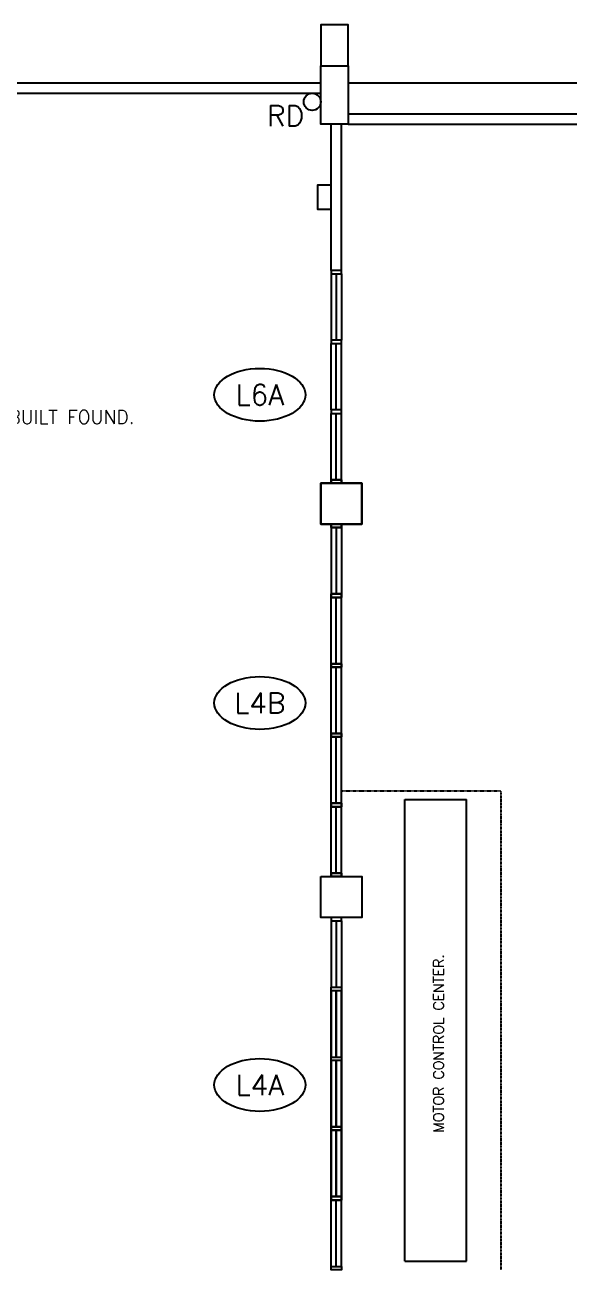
# Model space of a CAD drawing. Header units: inches. Extents: x 68509 to 118759, y -70653 to -42503.
# Drawn here: x 82385 to 90337, y -60665 to -42503 of the extents above; entities that cross this region are included whole.
import ezdxf
from ezdxf.enums import TextEntityAlignment as Align

# ---------------------------------------------------------------- set-up
doc = ezdxf.new("R2010")
doc.units = ezdxf.units.IN
doc.header["$MEASUREMENT"] = 0
doc.linetypes.add('HIDDEN', pattern=[0.375, 0.25, -0.125])
doc.layers.add('FENCE', color=1, linetype='Continuous')
doc.layers.add('M-X-BKGD', color=8, linetype='Continuous')
doc.styles.add('SIMPLEX', font='simplex.shx')
doc.styles.add('SIMS', font='simplex.shx')

msp = doc.modelspace()

# ---------------------------------------------------------------- linework, layer by layer
at = {"layer": 'M-X-BKGD', "ltscale": 0.2}
for p, q in [((86709, -43103), (87109, -43103)), ((86709, -43953), (86709, -43103)), ((87109, -43103), (87109, -43953)), ((87109, -43353), (98409, -43353)), ((87109, -43803), (97409, -43803)), ((87109, -43953), (86709, -43953)), ((86859, -46093), (86859, -43953)), ((87009, -46093), (87009, -43953)), ((87109, -43953), (97409, -43953)), ((86859, -44848), (86659, -44848)), ((86659, -44848), (86659, -45198)), ((86659, -45198), (86859, -45198)), ((87009, -46093), (86859, -46093)), ((86859, -46093), (86859, -46143)), ((87009, -46143), (87009, -46093)), ((86859, -46143), (87009, -46143)), ((86859, -46143), (86859, -47113)), ((86934, -46143), (86934, -47113)), ((87009, -46143), (87009, -47113)), ((87009, -47113), (86859, -47113)), ((86859, -47113), (86859, -47163)), ((86859, -47163), (87009, -47163)), ((86859, -48133), (86859, -47163)), ((86934, -48133), (86934, -47163)), ((87009, -47163), (87009, -47113)), ((87009, -48133), (87009, -47163)), ((87009, -48133), (86859, -48133)), ((86859, -48133), (86859, -48183)), ((86859, -48183), (87009, -48183)), ((86859, -49153), (86859, -48183)), ((86934, -49153), (86934, -48183)), ((87009, -48183), (87009, -48133)), ((87009, -49153), (87009, -48183)), ((87309, -49203), (86709, -49203)), ((86709, -49203), (86709, -49803)), ((87009, -49153), (86859, -49153)), ((86859, -49153), (86859, -49203)), ((86859, -49203), (87009, -49203)), ((87009, -49203), (87009, -49153)), ((87309, -49803), (87309, -49203)), ((86709, -49803), (87309, -49803)), ((87009, -49803), (86859, -49803)), ((86859, -49803), (86859, -49853)), ((86859, -49853), (87009, -49853)), ((86859, -49853), (86859, -50823)), ((86934, -49853), (86934, -50823)), ((87009, -49853), (87009, -49803)), ((87009, -49853), (87009, -50823)), ((87009, -50823), (86859, -50823)), ((86859, -50823), (86859, -50873)), ((87009, -50873), (87009, -50823)), ((86859, -50873), (87009, -50873)), ((86859, -51843), (86859, -50873)), ((86934, -51843), (86934, -50873)), ((87009, -51843), (87009, -50873)), ((87009, -51843), (86859, -51843)), ((86859, -51843), (86859, -51893)), ((86859, -51893), (87009, -51893)), ((86859, -52863), (86859, -51893)), ((86934, -52863), (86934, -51893)), ((87009, -51893), (87009, -51843)), ((87009, -52863), (87009, -51893)), ((87009, -52863), (86859, -52863)), ((86859, -52863), (86859, -52913)), ((86859, -52913), (87009, -52913)), ((86859, -53883), (86859, -52913)), ((86934, -53883), (86934, -52913)), ((87009, -52913), (87009, -52863)), ((87009, -53883), (87009, -52913)), ((87009, -53883), (86859, -53883)), ((86859, -53883), (86859, -53933)), ((86859, -53933), (87009, -53933)), ((86859, -54903), (86859, -53933)), ((86934, -54903), (86934, -53933)), ((87009, -53933), (87009, -53883)), ((87009, -54903), (87009, -53933)), ((86709, -54953), (87309, -54953)), ((86709, -55553), (86709, -54953)), ((86859, -54903), (87009, -54903)), ((86859, -54953), (86859, -54903)), ((87009, -54953), (86859, -54953)), ((87009, -54903), (87009, -54953)), ((87309, -54953), (87309, -55553)), ((87309, -55553), (86709, -55553)), ((87009, -55553), (86859, -55553)), ((86859, -55553), (86859, -55603)), ((87009, -55603), (87009, -55553)), ((86859, -55603), (87009, -55603)), ((86859, -55603), (86859, -56573)), ((86934, -55603), (86934, -56573)), ((87009, -55603), (87009, -56573)), ((86859, -56573), (87009, -56573)), ((86859, -56623), (86859, -56573)), ((87009, -56623), (86859, -56623)), ((86859, -56623), (86859, -57593)), ((86934, -56623), (86934, -57593)), ((87009, -56573), (87009, -56623)), ((87009, -56623), (87009, -57593)), ((86859, -57593), (87009, -57593)), ((86859, -57643), (86859, -57593)), ((87009, -57643), (86859, -57643)), ((86859, -57643), (86859, -58613)), ((86934, -57643), (86934, -58613)), ((87009, -57593), (87009, -57643)), ((87009, -57643), (87009, -58613)), ((86859, -58613), (87009, -58613)), ((86859, -58663), (86859, -58613)), ((87009, -58613), (87009, -58663)), ((87009, -58663), (86859, -58663)), ((86859, -58663), (86859, -59633)), ((86934, -58663), (86934, -59633)), ((87009, -58663), (87009, -59633)), ((86859, -59633), (87009, -59633)), ((86859, -59683), (86859, -59633)), ((87009, -59683), (86859, -59683)), ((86859, -60653), (86859, -59683)), ((86934, -60653), (86934, -59683)), ((87009, -59633), (87009, -59683)), ((87009, -60653), (87009, -59683)), ((86859, -60653), (87009, -60653)), ((86859, -60703), (86859, -60653)), ((87009, -60653), (87009, -60703))]:
    msp.add_line(p, q, dxfattribs=at)
at = {"layer": 'M-X-BKGD'}
for p, q in [((87109, -43353), (98409, -43353)), ((87109, -43803), (98409, -43803)), ((86859, -46093), (86859, -43953)), ((87009, -46093), (87009, -43953)), ((87109, -43953), (98409, -43953)), ((86859, -46143), (86859, -47113)), ((86934, -46143), (86934, -47113)), ((87009, -46143), (87009, -47113)), ((86859, -48133), (86859, -47163)), ((86934, -48133), (86934, -47163)), ((87009, -48133), (87009, -47163)), ((86859, -49153), (86859, -48183)), ((86934, -49153), (86934, -48183)), ((87009, -49153), (87009, -48183)), ((86859, -49853), (86859, -50823)), ((86934, -49853), (86934, -50823)), ((87009, -49853), (87009, -50823)), ((87009, -49853), (87009, -50823)), ((86859, -51843), (86859, -50873)), ((86934, -51843), (86934, -50873)), ((87009, -51843), (87009, -50873)), ((86859, -52863), (86859, -51893)), ((86934, -52863), (86934, -51893)), ((87009, -52863), (87009, -51893)), ((86859, -53883), (86859, -52913)), ((86934, -53883), (86934, -52913)), ((87009, -53883), (87009, -52913)), ((86859, -54903), (86859, -53933)), ((86934, -54903), (86934, -53933)), ((87009, -54903), (87009, -53933)), ((87935, -60578), (87935, -53828)), ((87935, -53828), (88835, -53828)), ((88835, -60578), (88835, -53828)), ((86859, -55603), (86859, -56573)), ((86934, -55603), (86934, -56573)), ((87009, -55603), (87009, -56573)), ((86859, -57593), (86859, -56623)), ((86859, -56623), (86859, -57593)), ((86934, -57593), (86934, -56623)), ((86934, -56623), (86934, -57593)), ((87009, -57593), (87009, -56623)), ((87009, -56623), (87009, -57593)), ((86859, -58613), (86859, -57643)), ((86859, -57643), (86859, -58613)), ((86934, -58613), (86934, -57643)), ((86934, -57643), (86934, -58613)), ((87009, -58613), (87009, -57643)), ((87009, -57643), (87009, -58613)), ((86859, -59633), (86859, -58663)), ((86859, -58663), (86859, -59633)), ((86934, -59633), (86934, -58663)), ((86934, -58663), (86934, -59633)), ((87009, -59633), (87009, -58663)), ((87009, -58663), (87009, -59633)), ((86859, -60653), (86859, -59683)), ((86859, -60653), (86859, -59683)), ((86934, -60653), (86934, -59683)), ((86934, -60653), (86934, -59683)), ((87009, -60653), (87009, -59683)), ((87009, -60653), (87009, -59683)), ((87935, -60578), (88835, -60578))]:
    msp.add_line(p, q, dxfattribs=at)
at = {"layer": 'M-X-BKGD', "linetype": 'HIDDEN', "ltscale": 0.4}
for p, q in [((87009, -53703), (89339, -53703)), ((89339, -53703), (89339, -60703))]:
    msp.add_line(p, q, dxfattribs=at)
at = {"layer": 'M-X-BKGD'}
for points in [[(87109, -43103), (87109, -42503), (86709, -42503), (86709, -43103)], [(81459, -43353), (86709, -43353)], [(86709, -67403), (86709, -69603), (81459, -69603), (81459, -67003), (69509, -67003), (69509, -43503), (86709, -43503)], [(86859, -44848), (86659, -44848), (86659, -45198), (86859, -45198)]]:
    msp.add_lwpolyline(points, dxfattribs=at)
for points in [[(86709, -43103), (87109, -43103), (87109, -43953), (86709, -43953)], [(86859, -46143), (87009, -46143), (87009, -46093), (86859, -46093)], [(86859, -47163), (87009, -47163), (87009, -47113), (86859, -47113)], [(86859, -48183), (87009, -48183), (87009, -48133), (86859, -48133)], [(86709, -49803), (87309, -49803), (87309, -49203), (86709, -49203)], [(86709, -49203), (87309, -49203), (87309, -49803), (86709, -49803)], [(86859, -49203), (87009, -49203), (87009, -49153), (86859, -49153)], [(86859, -49153), (87009, -49153), (87009, -49203), (86859, -49203)], [(87009, -49853), (86859, -49853), (86859, -49803), (87009, -49803)], [(87009, -50873), (86859, -50873), (86859, -50823), (87009, -50823)], [(87009, -51893), (86859, -51893), (86859, -51843), (87009, -51843)], [(87009, -52913), (86859, -52913), (86859, -52863), (87009, -52863)], [(87009, -53933), (86859, -53933), (86859, -53883), (87009, -53883)], [(86709, -54953), (87309, -54953), (87309, -55553), (86709, -55553)], [(87009, -54903), (86859, -54903), (86859, -54953), (87009, -54953)], [(86859, -55603), (87009, -55603), (87009, -55553), (86859, -55553)], [(86859, -56573), (87009, -56573), (87009, -56623), (86859, -56623)], [(86859, -57593), (87009, -57593), (87009, -57643), (86859, -57643)], [(86859, -58663), (87009, -58663), (87009, -58613), (86859, -58613)], [(86859, -58613), (87009, -58613), (87009, -58663), (86859, -58663)], [(86859, -59683), (87009, -59683), (87009, -59633), (86859, -59633)], [(86859, -59633), (87009, -59633), (87009, -59683), (86859, -59683)], [(86859, -60653), (87009, -60653), (87009, -60703), (86859, -60703)]]:
    msp.add_lwpolyline(points, close=True, dxfattribs=at)
msp.add_circle((86584, -43628), 125, dxfattribs=at)
for centre in [(85818, -47911), (85818, -52417), (85818, -58001)]:
    msp.add_ellipse(centre, major_axis=(-665, 0), ratio=0.580004, dxfattribs=at)

# ---------------------------------------------------------------- texts
at = {"layer": 'FENCE', "color": 3, "insert": (74016, -47804), "char_height": 200, "width": 9930.5, "attachment_point": 1, "style": 'SIMS'}
msp.add_mtext('\\A1;AS-FOUND NOTES:\\P\\pi-600,l800,t800;1.^INO SIGNIFICANT DISCREPANCY FROM MECHANICAL AS-BUILT FOUND.\\P2.^INO ADDITIONAL PUMP INSTALLED YET.', dxfattribs=at)
at = {"layer": 'M-X-BKGD', "style": 'SIMS'}
msp.add_text('RD', height=300, dxfattribs=at).set_placement((85924, -43982))
at = {"layer": 'M-X-BKGD', "style": 'SIMPLEX'}
for s, p in [('L6A', (85818, -47911)), ('L4B', (85818, -52417)), ('L4A', (85818, -58001))]:
    msp.add_text(s, height=300, dxfattribs=at).set_placement(p, align=Align.MIDDLE_CENTER)
at = {"layer": 'M-X-BKGD', "style": 'SIMS'}
msp.add_text('MOTOR CONTROL CENTER.', height=150, rotation=90, dxfattribs=at).set_placement((88505, -58699, -422))

doc.saveas('drawing.dxf')
